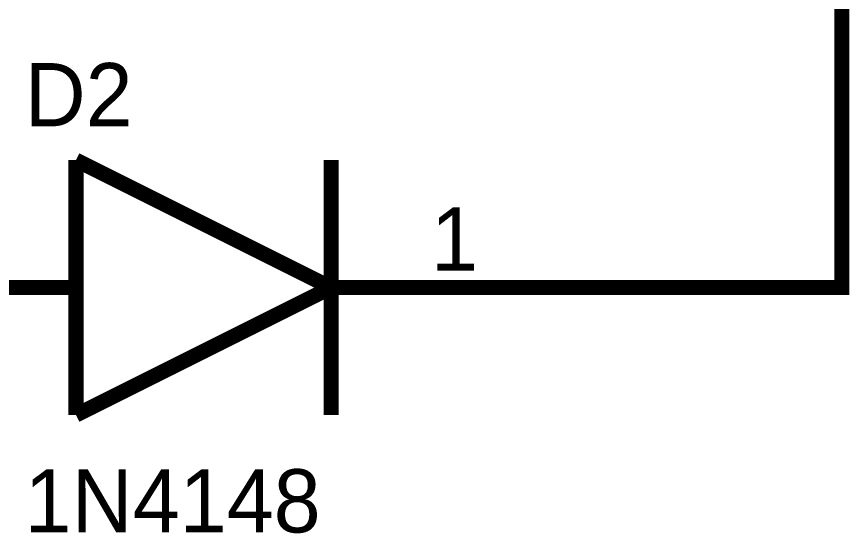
# Model space of a CAD drawing. Header units: inches. Extents: x 0 to 432, y 0 to 280.
# Drawn here: x 161.38 to 177.96, y 109.41 to 119.69 of the extents above; entities that cross this region are included whole.
import ezdxf

# ---------------------------------------------------------------- set-up
doc = ezdxf.new("R2010")
doc.units = ezdxf.units.IN
doc.layers.add('Sheet', color=255, linetype='Continuous')

msp = doc.modelspace()

# ---------------------------------------------------------------- linework, layer by layer
at = {"layer": 'Sheet'}
for points in [[(172.729, 114.298, 0.3, 0.3, 0), (177.805, 114.298, 0.3, 0.3, 0), (177.805, 126.999, 0.3, 0.3, 0), (177.805, 137.151, 0.3, 0.3, 0)], [(162.565, 116.836, 0.3, 0.3, 0), (162.565, 111.76, 0.3, 0.3, 0)], [(162.565, 116.836, 0.3, 0.3, 0), (167.641, 114.298, 0.3, 0.3, 0)], [(167.641, 116.836, 0.3, 0.3, 0), (167.641, 111.76, 0.3, 0.3, 0)], [(162.565, 114.298, 0.3, 0.3, 0), (157.489, 114.298, 0.3, 0.3, 0)], [(162.565, 114.298, 0.3, 0.3, 0), (161.801, 114.298, 0.3, 0.3, 0)], [(162.565, 111.76, 0.3, 0.3, 0), (167.641, 114.298, 0.3, 0.3, 0)], [(167.641, 114.298, 0.3, 0.3, 0), (172.729, 114.298, 0.3, 0.3, 0)], [(167.641, 114.298, 0.3, 0.3, 0), (168.405, 114.298, 0.3, 0.3, 0)]]:
    msp.add_lwpolyline(points, format="xyseb", dxfattribs=at)

# ---------------------------------------------------------------- texts
for s, height, p in [('D2', 1.2577, (161.543, 117.51)), ('1', 1.258, (169.629, 114.635)), ('1N4148', 1.2577, (161.543, 109.424))]:
    msp.add_text(s, height=height, dxfattribs=at).set_placement(p)

doc.saveas('drawing.dxf')
